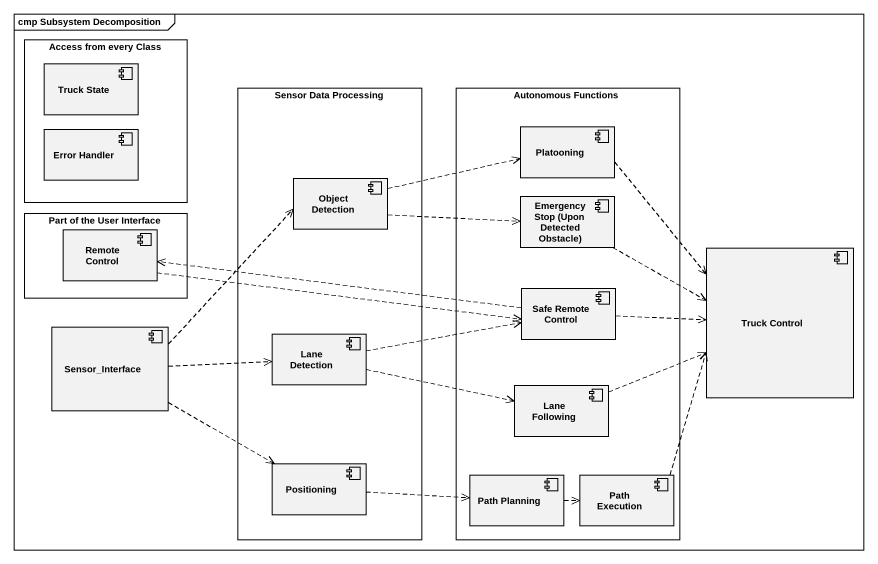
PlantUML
@startuml
mainframe cmp Subsystem Decomposition
rectangle "Access from every Class" as Access_from_every_Class {
  component "Truck State" as Truck_State
  component "Error Handler" as Error_Handler
}
rectangle "Sensor Data Processing" as Sensor_Data_Processing {
  component "Object Detection" as Object_Detection
  component "Lane Detection" as Lane_Detection
  component Positioning
}
rectangle "Autonomous Functions" as Autonomous_Functions {
  component Platooning
  component "Emergency Stop (Upon Detected Obstacle)" as Emergency_Stop_Upon
  component "Safe Remote Control" as Safe_Remote_Control
  component "Lane Following" as Lane_Following
  component "Path Planning" as Path_Planning
  component "Path Execution" as Path_Execution
}
rectangle "Part of the User Interface" as Part_of_the_User_Interface {
  component "Remote Control" as Remote_Control
}
component "Truck Control" as Truck_Control
component Sensor_Interface
Platooning ..> Truck_Control
Object_Detection .right.> Platooning
Object_Detection .right.> Emergency_Stop_Upon
Emergency_Stop_Upon .right.> Truck_Control
Remote_Control .right.> Safe_Remote_Control
Safe_Remote_Control .left.> Remote_Control
Safe_Remote_Control .right.> Truck_Control
Sensor_Interface .up.> Object_Detection
Sensor_Interface .right.> Lane_Detection
Sensor_Interface .right.> Positioning
Lane_Detection .right.> Safe_Remote_Control
Lane_Detection .right.> Lane_Following
Lane_Following .right.> Truck_Control
Positioning .right.> Path_Planning
Path_Planning .right.> Path_Execution
Path_Execution .up.> Truck_Control
@enduml
